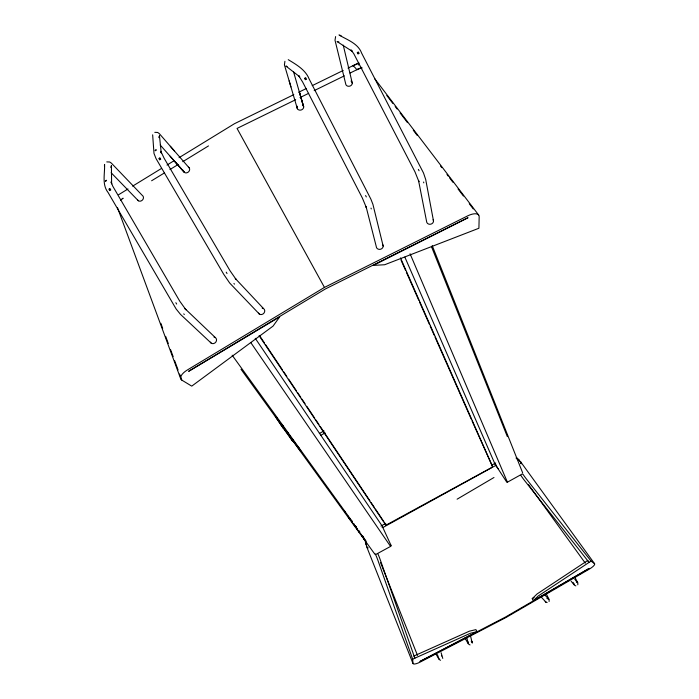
<?xml version="1.0" encoding="UTF-8"?>
<svg xmlns="http://www.w3.org/2000/svg" width="699" height="699" viewBox="0 0 699 699"><rect width="100%" height="100%" fill="white"/><g stroke="black" fill="none" stroke-linecap="round" stroke-linejoin="round"><path stroke-width="1.05" d="M104.431 166.074L104.562 164.422C105.007 173.789 101.696 184.553 108.127 192.583L176.139 308.993L180.482 314.367L211.238 343.165M159.381 136.786L159.547 135.58L159.057 137.651L159.503 136.034L161.224 152.976L160.814 151.29L164.108 158.21L230.023 270.731L236.079 279.417L235.275 278.473L263.479 308.512M152.653 134.82L153.998 153.448L156.052 158.621L223.715 274.27L229.674 283.016L259.399 314.113M468.347 642.058L468.295 643.456L466.888 638.117M549.099 601.481L549.134 599.55L546.094 593.582M577.828 584.801L577.828 582.887L574.683 576.963M120.551 200.15A11.411 6.081 -26.1 0 1 123.129 198.219L122.334 198.752M284.904 61.294L284.423 64.885L297.363 108.721M358.648 65.051L359.103 64.151M110.8 167.393L111.421 165.611L111.604 183.863L111.089 181.836L112.74 186.135L179.765 301.199L185.943 309.779L185.069 308.722M335.616 36.575L335.013 40.219L345.656 83.679A3.346 2.84 -14.3 0 0 350.417 85.907A3.346 2.84 -14.3 0 0 351.02 81.049M400.492 257.931L492.542 466.583L491.668 467.526L385.883 525.22L259.102 335.66M589.17 568.427L533.381 600.694L532.245 598.659L537.068 593.967L587.693 560.484L589.065 562.398L591.109 561.131L594.482 563.621M533.381 600.694L538.213 596.002L589.065 562.398L524.626 480.606A7.593 0.673 52.4 0 1 520.877 475.407M390.767 546.129L390.531 546.303A0.909 0.821 -25.2 0 0 391.012 545.403L390.959 545.22M350.881 520.091L352.034 521.288M354.655 525.229L354.664 525.797M355.101 526.417L355.328 525.963L354.393 525.377M356.237 526.801L355.101 525.665M362.982 536.439L362.973 536.981M293.344 440.422L292.435 441.008L280.273 423.917M295.38 442.79L295.092 442.843M118.699 194.672L127.987 188.975M132.627 186.135L161.417 168.485M166.982 165.069L174.409 160.517M179.04 157.686L234.462 123.706L293.816 94.645M151.622 180.761L164.466 172.898M169.944 169.542L178.228 164.466M182.78 161.679L208.494 145.916M324.458 287.411L187.236 370.051A11.944 5.312 -26.4 0 0 181.854 380.142L191.744 386.128L273.047 326.11L279.679 316.892L188.625 371.326L325.323 288.993L468.042 217.695L373.336 265.402L384.677 264.738L478.911 228.25L479.173 216.69A11.944 5.312 -31.2 0 0 467.753 215.834L324.458 287.411L237.048 128.424L295.686 99.695M457.102 499.191L493.975 477.504M589.143 568.444L505.63 616.964L419.916 661.481L477.024 631.678L475.914 629.624L469.361 631.188L413.974 655.994L414.848 658.178L412.69 659.227L412.978 663.403A7.261 1.983 -28 0 0 420.143 662.093L505.936 617.532L589.537 568.969A7.261 1.983 -29.6 0 0 594.482 563.621M532.245 598.659L534.097 597.584M354.183 65.208L358.272 63.609M375.966 554.377L390.575 546.417L250.784 342.58M319.347 433.511L324.039 430.933M320.474 435.468L325.096 432.926M380.92 526.05L385.796 523.368M491.86 465.053L495.687 462.956M382.711 527.605L496.045 465.298M522.249 473.957L507.701 482.03A0.909 0.813 -32.3 0 1 506.609 481.856M353.17 65.741L352.838 65.898A11.56 2.228 59.6 0 1 355.153 67.698A11.665 2.254 59.6 0 1 356.805 69.708L357.897 69.245M298.674 92.268L306.407 88.476M312.217 85.636L343.174 70.477M348.006 68.109L358.648 62.893A11.472 0.821 61.8 0 1 358.919 63.067M300.011 97.572L308.687 93.325M314.174 90.634L344.336 75.859M350.103 73.028L361.776 67.314M357.014 69.402L357.023 69.638A11.411 6.081 -31.5 0 1 362.082 68.065M507.352 482.039L410.068 253.781M477.024 631.678L470.471 633.242L414.848 658.178L380.317 559.943A7.593 0.673 70 0 0 377.941 553.992M154.794 132.338L157.721 132.469L159.337 133.658L189.359 168.101M106.772 161.897L109.726 162.002L111.394 163.155L142.334 195.449A3.346 2.84 -43.3 0 1 142.264 200.22A3.346 2.84 -43.3 0 1 137.528 199.853M546.898 598.51L548.767 599.209L545.019 595.164M338.91 41.984L337.075 41.556L352.436 51.464L351.003 49.944L353.746 53.64L414.988 171.884L418.919 181.696L418.5 180.386M338.945 34.95C347.106 39.852 358.133 43.364 361.663 53.194L423.515 173.002L425.717 179.547L433.502 220.98M575.862 585.884L574.438 585.229L571.179 581.245M547.125 602.573L545.753 601.953L541.148 596.963M288.25 59.668C296.175 64.5 305.472 69.743 309.098 78.891L370.872 199.119L372.899 204.283L383.166 246.074M470.025 644.95L468.382 643.945L464.966 638.178M440.553 660.267L439.086 659.454L436.141 654.36M495.486 464.608L495.871 464.686A0.891 0.804 -32.3 0 1 495.32 464.494L495.189 464.346M576.291 581.821L577.592 582.686L574.735 579.174M286.345 66.3L287.036 66.606L285.935 66.09L299.766 76.811L298.569 75.562L302.65 82.045L362.335 197.983L366.425 207.76L366.058 206.572L376.254 246.511A3.486 3.076 -14.4 0 0 380.518 249.263A3.486 3.076 -14.4 0 0 382.807 244.746M341.217 35.902L339.749 35.125M516.823 457.906L519.348 460.021L519.663 461.095M516.054 458.028L520.65 461.821L594.631 563.778M366.503 545.29L365.708 544.233L365.149 539.663M471.222 641.123L471.729 641.603L471.388 641.149M185.156 308.827L215.327 337.565M349.334 518.361L350.557 519.995M367.936 548.06L367.525 547.649M183.732 313.895L184.326 314.498M138.376 200.788L111.132 172.74M354.917 525.936L356.21 527.299M233.929 283.506L234.488 284.126M170.119 156.235L184.545 172.504L160.22 145.025M174.208 160.849L183.68 171.578M350.26 519.654L349.911 518.938M170.311 146.274L174.427 150.984M350.575 520.143L349.273 518.3M298.805 448.47L298.272 447.736M364.572 538.92L364.205 538.466M591.109 561.131L526.662 479.331A7.593 0.664 52.4 0 1 522.904 474.132M300.928 451.204L300.518 450.663M374.603 78.559L478.693 215.074M386.792 95.492L392.829 103.417M395.171 106.484L397.102 109.018M400.099 112.95L407.5 122.657M413.31 130.285L417.303 135.527M440.475 165.916L441.785 167.646M446.984 174.462L448.286 176.165M449.588 177.878L452.935 182.273M458.046 188.975L463.428 196.043M469.256 203.689L473.267 208.949M364.083 538.78L364.362 539.139L363.899 538.536M359.636 532.629L358.552 530.847M364.336 538.614L364.625 539.06M350.085 518.885L350.522 519.479L349.972 518.684M299.95 450.339L300.518 451.056L299.915 449.885M528.47 484.564L585.316 563.158M232.155 355.214L352.427 521.786M363.262 536.884L362.737 536.15L363.262 536.981M287.263 432.008L288.477 433.695M287.263 432.253L289.762 435.713M292.191 439.077L295.354 443.446M297.739 446.757L299.006 448.496M357.696 529.65L357.215 528.732M363.008 537.05L362.475 536.316L363.008 537.147M285.734 430.208L288.198 433.616M290.05 436.176L297.442 446.399M280.736 423.839L279.609 422.275L280.675 423.961M240.998 369.255L374.795 554.115M298.805 448.548L298.281 447.806M285.463 430.383L284.414 428.88M350.575 519.619L350.129 518.99M298.753 447.884L298.84 448.365M284.03 427.526L283.305 428.408L276.219 417.6M363.882 538.221L363.62 537.793L364.677 539.602L363.393 537.819L364.668 539.611L364.109 538.597M359.583 532.621L358.465 530.978M285.096 429.3L285.445 429.798M358.587 530.873L358.937 531.415M298.822 448.042L298.543 447.631L298.788 448.277M284.344 428.74L300.867 451.589L300.352 450.645M297.861 447.15L298.141 447.552L297.713 446.932M358.849 531.301L358.674 530.891M363.445 537.872L363.943 538.632M284.144 428.443L283.453 427.438M351.955 521.55L351.693 521.157L351.999 521.69M283.698 427.797L284.178 428.548M349.194 518.16L348.897 517.714M255.249 338.299L382.056 525.84M284.213 428.015L283.104 426.381M283.2 427.063L283.68 427.814M358.727 530.803L359.05 531.292M362.868 537.024L363.174 537.47L362.545 536.535L363.069 537.339M353.554 524.136L354.087 524.958M297.424 446.547L296.612 445.342M282.929 426.661L283.41 427.412M349.107 518.055L348.757 517.54M297.084 445.49L297.494 446.093L297.215 445.516M296.839 445.647L297.232 446.259M283.13 426.993L282.361 425.813M259.53 335.59L264.388 342.851M265.594 344.668L282.579 370.077M283.794 371.894L286.826 376.429M288.643 379.155L296.525 390.959M297.739 392.768L300.771 397.312M301.985 399.12L305.017 403.664M306.835 406.381L314.725 418.185M315.931 420.003L318.971 424.538M320.177 426.355L369.911 500.781M371.125 502.59L374.157 507.133M375.372 508.951L383.865 521.655M362.807 536.369L363.131 536.858M353.659 523.752L353.755 524.46L352.864 523.105M358.098 530.41L358.106 530.445M282.483 425.263L282.85 425.805M282.335 425.193L282.92 426.067M282.064 425.368L282.527 426.093M362.204 536.019L362.72 536.823L361.96 535.67L362.344 536.264M356.665 527.981L356.857 528.488L356.499 528.007M348.041 516.421L348.382 516.972L347.849 516.142M281.758 424.905L282.213 425.621M357.399 529.353L357.215 529.073M351.99 521.62L351.78 521.375M281.889 425.132L281.129 423.944M498.125 468.784L495.154 464.285L506.513 481.76M362.213 535.504L362.606 536.098M357.023 528.785L357.338 529.283M347.464 515.556L347.988 516.378M359.426 531.371L359.767 531.895M357.189 528.488L357.6 529.117M361.462 534.892L361.837 535.469M357.137 528.968L356.656 528.156M280.474 422.956L280.806 423.454M351.702 521.332L352.104 521.943M294.961 442.799L295.249 443.271M280.15 422.449L280.535 423.078M360.667 533.678L361.13 534.412M355.616 526.627L356.237 527.579M294.506 442.109L295.389 443.323M355.878 526.461L356.324 527.168M357.372 528.977L357.547 529.396M279.224 422.301L279.757 423.122M357.495 529.23L357.189 528.732M278.814 420.431L279.154 420.955M278.691 421.48L277.643 419.854M359.382 531.703L359.819 532.393M350.304 519.077L350.566 519.497L350.26 518.911M349.526 517.985L350.033 518.754M344.659 511.24L344.957 511.694M354.061 524.224L353.545 523.691M356.097 527.046L355.887 526.697M288.722 434.795L289.727 436.368M276.918 417.469L277.206 417.932M359.435 531.59L359.295 531.371M357.198 528.837L357.521 529.335M277.145 419.077L275.493 416.455M362.641 536.22L362.999 536.788M290.199 437.12L291.763 439.636M362.807 536.509L363.113 536.998M275.371 416.255L275.782 416.91M353.86 524.189L354.14 524.643M290.88 438.203L291.824 439.732M349.605 518.396L349.867 518.824L349.483 518.23M274.646 415.084L274.987 415.643M359.059 531.511L359.644 532.446M359.164 531.694L359.644 532.507M349.989 519.025L350.374 519.672M299.897 449.806L300.221 450.348M292.051 440.108L292.811 441.471L292.505 440.877M226.214 272.173L227.009 273.519M175.851 302.711L176.646 304.048M364.022 538.492L364.275 538.92M441.445 655.557L441.724 656.046M159.896 157.791L160.744 159.25M159.355 158.105L160.202 159.573M158.839 158.446L159.678 159.905M109.926 188.477L110.757 189.936M109.385 188.791L110.215 190.25M108.869 189.123L109.699 190.582M492.542 466.583L472.087 421.025M384.467 522.564L385.883 525.22M358.351 51.971L359.137 53.456M357.792 52.224L358.578 53.718M357.233 52.521L358.019 53.998M305.673 77.72L306.45 79.214M305.113 77.973L305.891 79.468M304.554 78.271L305.332 79.756M573.634 583.525L573.031 582.311M418.369 169.385L419.077 170.774M365.603 195.545L366.311 196.935M573.835 583.936L574.054 584.451L573.931 583.761M390.977 545.272L382.405 526.574A0.882 0.804 -25.2 0 1 382.073 527.361M401.086 260.255L405.49 270.242M406.372 272.234L418.727 300.194M419.61 302.195L429.308 324.161M430.191 326.162L434.158 335.144M435.04 337.145L471.205 419.024M404.852 257.11L494.892 463.813M432.227 245.664L522.651 472.83M431.545 246.834L507.343 436.622M380.448 562.407L382.37 567.239M382.641 567.911L417.504 655.417M413.03 663.604L366.599 546.513L365.848 540.607M160.831 323.288L162.692 328.329M165.663 336.385L168.276 343.436M170.504 349.474L173.151 356.63M174.663 360.728L178.062 369.928M179.573 374.017L181.845 380.151M117.484 207.647L180.735 378.875M412.69 659.297L378.15 560.974A7.593 0.664 70 0 0 375.162 553.826M437.469 654.64L438.893 658.93L438.71 658.065M441.121 652.744L442.782 658.432M289.176 80.927L290.941 86.929M366.529 546.338L366.591 546.522A4.08 0.751 35.1 0 0 366.739 546.793M293.536 71.735L303.672 107.017L299.382 92.032L303.349 105.794M371.029 208.127L371.248 208.931M470.488 635.819L472.262 643.115M343.244 45.138L352.279 83.19M521.105 463.219L521.244 463.778M423.585 182.037L423.769 182.858M418.544 180.525L426.582 221.426A3.478 3.058 -11.8 0 0 430.89 224.152A3.478 3.058 -11.8 0 0 433.127 219.669M156.183 149.638L156.279 150.163M155.624 149.918L155.72 150.442M155.126 150.294L155.222 150.809M106.431 180.211L106.493 180.753M105.881 180.491L105.933 181.032M105.383 180.858L105.444 181.399M367.892 547.789A4.369 0.585 39.2 0 1 367.228 547.107M520.65 461.829A4.08 0.751 87.4 0 1 520.799 462.109M354.332 65.19A5.732 0.83 -25 0 1 353.283 65.741M358.587 63.12A11.437 0.813 61.8 0 1 358.648 62.893M214.016 337.101A3.478 3.067 -45.8 0 1 215.842 342.082A3.478 3.067 -45.8 0 1 210.338 342.143M188.494 167.166A3.346 2.848 -41.3 0 1 187.865 172.382A3.346 2.848 -41.3 0 1 183.383 170.303M262.151 308.058A3.486 3.076 -43.1 0 1 264.039 313.012A3.486 3.076 -43.1 0 1 258.481 313.1M302.431 104.859A3.346 2.848 -16.3 0 1 303.086 108.686A3.346 2.848 -16.3 0 1 298.683 109.874A3.346 2.848 -16.3 0 1 297.381 106.222M545.753 601.953L545.316 601.428L545.753 601.953M472.209 642.32L472.008 641.726L472.209 642.32M521.017 463.603A4.369 0.585 83.2 0 0 520.799 462.677A4.369 0.577 83.2 0 1 521.008 463.62"/></g></svg>
